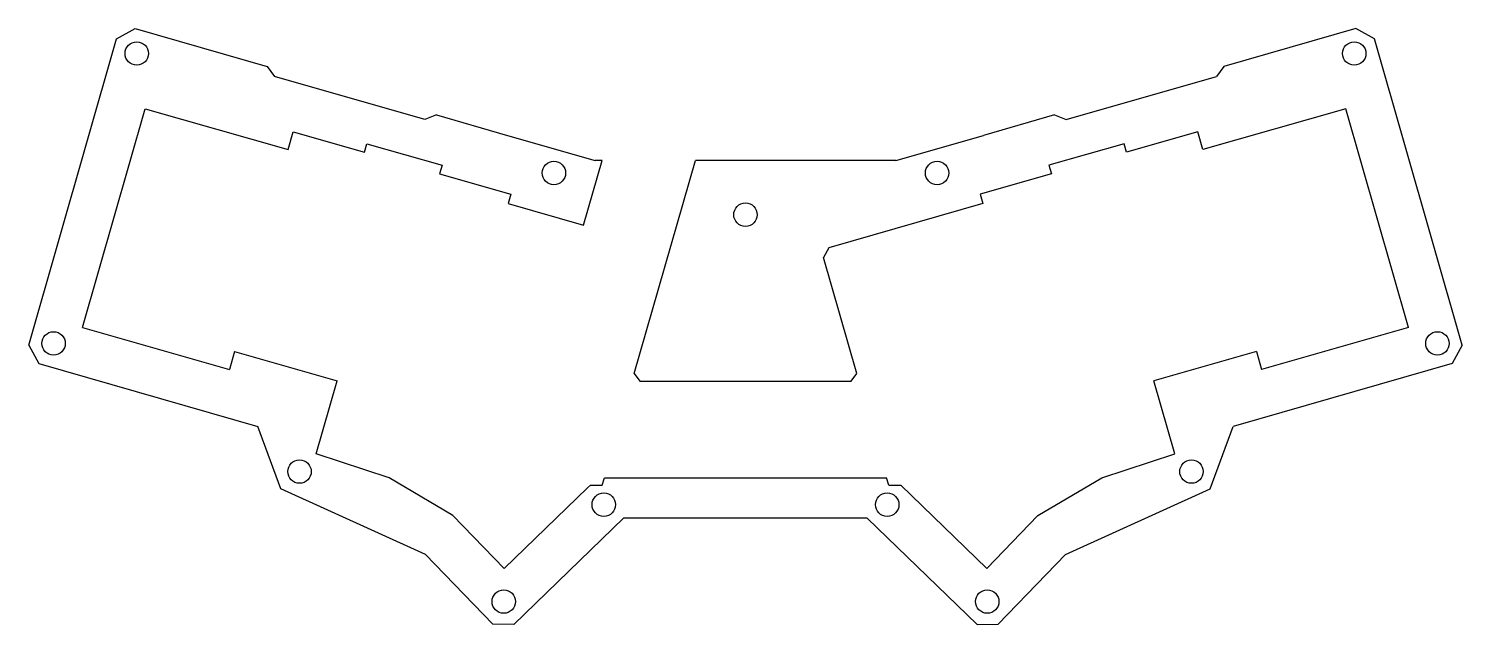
# Model space of a CAD drawing. Header units: millimetres. Extents: x -351 to 16, y -133 to 20.
import ezdxf

# ---------------------------------------------------------------- set-up
doc = ezdxf.new("R2010")
doc.units = ezdxf.units.MM

msp = doc.modelspace()

# ---------------------------------------------------------------- linework, layer by layer
at = {"color": 7, "linetype": 'Continuous', "lineweight": 25}
for p, q in [((-328.76, 17.42), (-324.02, 20.05)), ((-324.02, 20.05), (-290.22, 10.36)), ((-11.57, 20.05), (-45.37, 10.36)), ((-6.83, 17.42), (-11.57, 20.05)), ((-351.25, -61.01), (-328.76, 17.42)), ((15.66, -61.01), (-6.83, 17.42)), ((-290.22, 10.36), (-288.32, 7.77)), ((-249.87, -3.25), (-288.32, 7.77)), ((-85.72, -3.25), (-47.27, 7.77)), ((-45.37, 10.36), (-47.27, 7.77)), ((-337.46, -56.46), (-321.4, -0.46)), ((-321.4, -0.46), (-284.87, -10.94)), ((-246.89, -2.06), (-249.87, -3.25)), ((-246.89, -2.06), (-228.69, -7.28)), ((-88.7, -2.06), (-106.9, -7.28)), ((-88.7, -2.06), (-85.72, -3.25)), ((-14.19, -0.46), (-50.72, -10.94)), ((1.87, -56.46), (-14.19, -0.46)), ((-284.87, -10.94), (-283.56, -6.37)), ((-283.56, -6.37), (-265.3, -11.61)), ((-228.69, -7.28), (-206.31, -13.7)), ((-129.28, -13.7), (-106.9, -7.28)), ((-52.03, -6.37), (-70.29, -11.61)), ((-50.72, -10.94), (-52.03, -6.37)), ((-265.3, -11.61), (-264.68, -9.45)), ((-264.68, -9.45), (-245.45, -14.96)), ((-70.91, -9.45), (-90.14, -14.96)), ((-70.29, -11.61), (-70.91, -9.45)), ((-209.28, -30.28), (-204.52, -13.7)), ((-204.52, -13.7), (-206.31, -13.7)), ((-196.25, -68.28), (-180.6, -13.7)), ((-129.28, -13.7), (-180.6, -13.7)), ((-245.45, -14.96), (-246.07, -17.12)), ((-246.07, -17.12), (-227.81, -22.36)), ((-89.52, -17.12), (-107.78, -22.36)), ((-90.14, -14.96), (-89.52, -17.12)), ((-227.81, -22.36), (-228.5, -24.76)), ((-228.5, -24.76), (-209.28, -30.28)), ((-107.09, -24.76), (-146.5, -36.06)), ((-107.78, -22.36), (-107.09, -24.76)), ((-146.5, -36.06), (-147.87, -38.54)), ((-139.34, -68.28), (-147.87, -38.54)), ((-337.46, -56.46), (-299.85, -67.25)), ((1.87, -56.46), (-35.74, -67.25)), ((-351.25, -61.01), (-348.62, -65.74)), ((15.66, -61.01), (13.03, -65.74)), ((-348.62, -65.74), (-292.57, -81.82)), ((-298.54, -62.68), (-299.85, -67.25)), ((-298.54, -62.68), (-272.29, -70.2)), ((-37.05, -62.68), (-63.3, -70.2)), ((13.03, -65.74), (-43.02, -81.82)), ((-37.05, -62.68), (-35.74, -67.25)), ((-196.25, -68.28), (-194.8, -70.21)), ((-140.79, -70.21), (-139.34, -68.28)), ((-277.63, -88.83), (-272.29, -70.2)), ((-194.8, -70.21), (-140.79, -70.21)), ((-57.96, -88.83), (-63.3, -70.2)), ((-286.7, -97.82), (-292.57, -81.82)), ((-48.89, -97.82), (-43.02, -81.82)), ((-258.97, -95.01), (-277.63, -88.83)), ((-76.62, -95.01), (-57.96, -88.83)), ((-242.66, -104.67), (-258.97, -95.01)), ((-204.44, -96.86), (-203.91, -95.02)), ((-203.91, -95.02), (-131.68, -95.02)), ((-131.15, -96.86), (-131.68, -95.02)), ((-92.94, -104.67), (-76.62, -95.01)), ((-249.69, -114.66), (-286.7, -97.82)), ((-208.24, -97.57), (-229.53, -118.23)), ((-208.24, -97.57), (-207.49, -96.86)), ((-207.49, -96.86), (-204.44, -96.86)), ((-131.15, -96.86), (-128.07, -96.88)), ((-128.07, -96.88), (-106.06, -118.23)), ((-85.9, -114.66), (-48.89, -97.82)), ((-229.53, -118.23), (-242.66, -104.67)), ((-227.05, -132.54), (-198.98, -105.35)), ((-136.62, -105.35), (-198.98, -105.35)), ((-108.54, -132.54), (-136.62, -105.35)), ((-106.06, -118.23), (-92.94, -104.67)), ((-232.46, -132.45), (-249.69, -114.66)), ((-103.13, -132.45), (-85.9, -114.66)), ((-227.05, -132.54), (-232.46, -132.45)), ((-108.54, -132.54), (-103.13, -132.45))]:
    msp.add_line(p, q, dxfattribs=at)
for centre in [(-323.59, 13.68), (-12, 13.68), (-216.83, -16.92), (-118.76, -16.92), (-167.8, -27.61), (-344.88, -60.57), (9.29, -60.57), (-281.93, -93.4), (-53.66, -93.4), (-204.06, -101.88), (-131.53, -101.88), (-229.67, -126.71), (-105.92, -126.71)]:
    msp.add_circle(centre, 3, dxfattribs=at)

doc.saveas('drawing.dxf')
